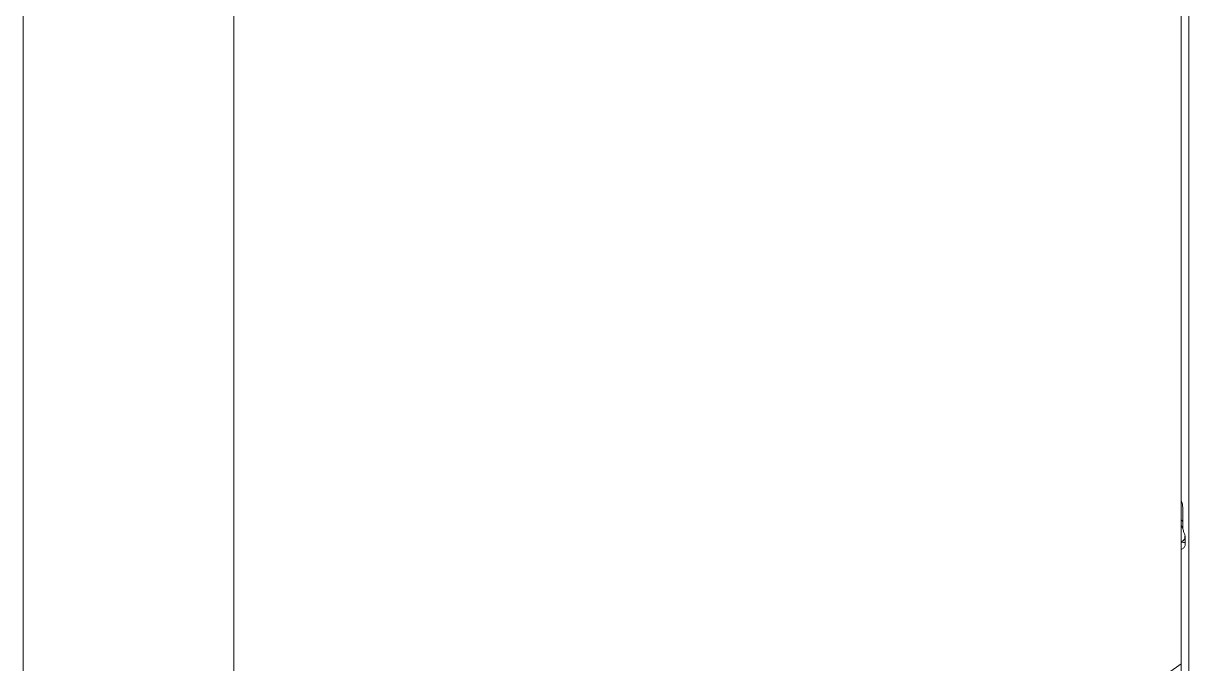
# Model space of a CAD drawing. Header units: millimetres. Extents: x 0 to 9253, y 0 to 2730.
# Drawn here: x 5356.2 to 5575.4, y 1247 to 1367.4 of the extents above; entities that cross this region are included whole.
import ezdxf

# ---------------------------------------------------------------- set-up
doc = ezdxf.new("R2010")
doc.units = ezdxf.units.MM
doc.layers.get('0').update_dxf_attribs({"lineweight": 13})

msp = doc.modelspace()

# ---------------------------------------------------------------- linework, layer by layer
at = {"color": 7, "linetype": 'Continuous'}
for p, q in [((5575.45, 1599.46), (5575.45, 1236.72)), ((5575.45, 1599.46), (5575.45, 1236.72)), ((5574.03, 1238.48), (5574.03, 1589.21)), ((5574.03, 1246.97), (5574.03, 1589.21)), ((5395.84, 1472.46), (5395.84, 1109.42)), ((5395.84, 1472.46), (5395.84, 1109.42)), ((5356.25, 1439.63), (5356.25, 1082.54)), ((5356.25, 1439.63), (5356.25, 1082.54)), ((5574.03, 1277.07), (5574.21, 1277.19)), ((5574.32, 1272.79), (5574.32, 1276.41)), ((5574.81, 1270.4), (5574.81, 1269.69)), ((5574.03, 1246.97), (5395.84, 1120.97))]:
    msp.add_line(p, q, dxfattribs=at)
msp.add_arc((5569.44, 1269.91), 6.19, 37.8597, 41.9673, dxfattribs=at)
for points, knots in [([(5574.32, 1276.41), (5574.32, 1276.51), (5574.29, 1276.96), (5574.16, 1277.39), (5574.04, 1277.71)], [0, 0, 0, 0, 0.22428, 1, 1, 1, 1]), ([(5574.04, 1272.93), (5574.06, 1272.89), (5574.17, 1272.73), (5574.26, 1272.56), (5574.33, 1272.44)], [0, 0, 0, 0, 0.252422, 1, 1, 1, 1]), ([(5574.55, 1271.65), (5574.52, 1271.75), (5574.39, 1272.12), (5574.32, 1272.51), (5574.32, 1272.79)], [0, 0, 0, 0, 0.274049, 1, 1, 1, 1]), ([(5574.81, 1270.4), (5574.81, 1270.5), (5574.79, 1270.93), (5574.67, 1271.34), (5574.55, 1271.65)], [0, 0, 0, 0, 0.225319, 1, 1, 1, 1]), ([(5574.81, 1269.83), (5574.7, 1269.79), (5574.43, 1269.76), (5574.17, 1269.81), (5574.03, 1269.85)], [0, 0, 0, 0, 0.462959, 1, 1, 1, 1]), ([(5574.74, 1270.95), (5574.74, 1270.88), (5574.74, 1270.75), (5574.69, 1270.51), (5574.6, 1270.3), (5574.46, 1270.14), (5574.33, 1270.05), (5574.19, 1269.99), (5574.09, 1269.97), (5574.04, 1269.97)], [0, 0, 0, 0, 0.152026, 0.292186, 0.540366, 0.654515, 0.766492, 0.880382, 1, 1, 1, 1]), ([(5574.39, 1268.65), (5574.53, 1268.75), (5574.77, 1269.09), (5574.81, 1269.48), (5574.81, 1269.69)], [0, 0, 0, 0, 0.450426, 1, 1, 1, 1]), ([(5574.04, 1268.51), (5574.07, 1268.51), (5574.19, 1268.54), (5574.31, 1268.6), (5574.39, 1268.65)], [0, 0, 0, 0, 0.258522, 1, 1, 1, 1])]:
    msp.add_open_spline(points, degree=3, knots=knots, dxfattribs=at)

doc.saveas('drawing.dxf')
